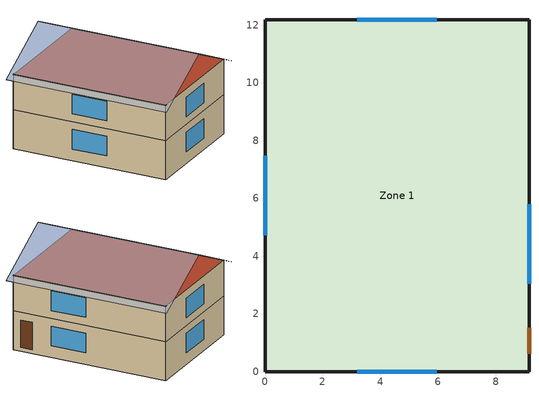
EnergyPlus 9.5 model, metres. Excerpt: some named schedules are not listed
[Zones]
Zone 1
 floor foundation (Exterior Slab UnIns): 0,12.19 9.14,12.19 9.14,0 0,0 z-0.3
 floor adiabatic (Interior Floor): 0,12.19 9.14,12.19 9.14,0 0,0 z2.74
 wall outside (Exterior Wall +2in EPS): 9.14,0 9.14,12.19 0,12.19 0,0 9.14,0 z-0.3:2.74; 9.14,12.19 0,12.19 0,0 9.14,0 9.14,12.19 z2.74:5.49
 window (U-0.3 g=0.4): 9.14,3.05 9.14,5.79 / 5.94,12.19 3.2,12.19 / 0,7.47 0,4.72 / 3.2,0 5.94,0 z0.61:2.13; 9.14,3.05 9.14,5.79 / 5.94,12.19 3.2,12.19 / 0,7.47 0,4.72 / 3.2,0 5.94,0 z3.35:4.88
 door (Ext_Door1): 9.14,0.61 9.14,1.52 z0:2.13
 roof outside (Exterior Roof R-60): 0,0 9.14,0 9.14,12.19 0,12.19 z5.49
shading: 4.57,-0.3,7.77 9.69,-0.3,5.21 9.69,12.5,5.21 4.57,12.5,7.77; 4.57,12.5,7.77 -0.55,12.5,5.21 -0.55,-0.3,5.21 4.57,-0.3,7.77
[BUILDING]
Params_M_InternationalFallsMN_IECC: North Axis=0; Terrain=City; Loads Convergence Tolerance Value=0.04; Temperature Convergence Tolerance Value=0.4; Solar Distribution=FullInteriorAndExterior; Maximum Number of Warmup Days=25; Minimum Number of Warmup Days=6
[SizingPeriod:DesignDay] Day of Month=21; DryBulb Temperature Range Modifier Type=DefaultMultipliers; Humidity Condition Type=Wetbulb; Barometric Pressure=97086; Rain Indicator=No; Snow Indicator=No; Daylight Saving Time Indicator=No
Name | Month | Day Type | Maximum DryBulb Temperature | Daily DryBulb Temperature Range | Wetbulb or DewPoint at Maximum DryBulb | Wind Speed | Wind Direction | Solar Model Indicator | Sky Clearness | ASHRAE Clear Sky Optical Depth for Beam Irradiance taub | ASHRAE Clear Sky Optical Depth for Diffuse Irradiance taud
International Falls Intl Ap Ann Htg 99.6% Condns DB | 1 | WinterDesignDay | -32.3 | 0 | -32.3 | 1.9 | 210 | ASHRAEClearSky | 0
International Falls Intl Ap Ann Htg 99% Condns DB | 1 | WinterDesignDay | -29.1 | 0 | -29.1 | 1.9 | 210 | ASHRAEClearSky | 0
International Falls Intl Ap Ann Clg .4% Condns DB=>MWB | 7 | SummerDesignDay | 30.1 | 12.6 | 20.9 | 4.7 | 200 | ASHRAETau |  | 0.335 | 2.437
International Falls Intl Ap Ann Clg 1% Condns DB=>MWB | 7 | SummerDesignDay | 28.1 | 12.6 | 19.7 | 4.7 | 200 | ASHRAETau |  | 0.335 | 2.437
[MATERIAL] Thermal Absorptance=0.9; Solar Absorptance=0.7; Visible Absorptance=0.7
Name | Roughness | Thickness | Conductivity | Density | Specific Heat
G05 25mm wood | MediumSmooth | 0.0254 | 0.15 | 608 | 1630
G01a 19mm gypsum board | MediumSmooth | 0.019 | 0.16 | 800 | 1090
M15 200mm heavyweight concrete | MediumRough | 0.2032 | 1.95 | 2240 | 900
F11 Wood siding | MediumSmooth | 0.0127 | 0.09 | 592 | 1170
R-11 3.5in Wood Stud | VeryRough | 0.0889 | 0.0542625 | 19 | 960
Plywood (Douglas Fir) - 12.7mm | Smooth | 0.0127 | 0.12 | 540 | 1210
EPS 2in | MediumSmooth | 0.0508 | 0.02884 | 29 | 1210
FG Attic R-60 | MediumRough | 0.3556 | 0.0411979 | 64 | 960
[MATERIAL:AIRGAP]
Name | Thermal Resistance
F04 Wall air space resistance | 0.15
F05 Ceiling air space resistance | 0.18
[WINDOWMATERIAL:SIMPLEGLAZINGSYSTEM]
Name | UFactor | Solar Heat Gain Coefficient
U-0.5 g=0.4 | 2.83913 | 0.4
U-0.4 g=0.4 | 2.27131 | 0.4
U-0.3 g=0.4 | 1.70348 | 0.4
U-0.2 g=0.4 | 1.13565 | 0.4
U-0.1 g=0.4 | 0.567826 | 0.4
U-0.5 g=0.2 | 2.83913 | 0.2
[CONSTRUCTION]
Ext_Door1; Thermal Mass; Interior Door: G05 25mm wood
Interior Floor: Plywood (Douglas Fir) - 12.7mm, F05 Ceiling air space resistance, G01a 19mm gypsum board
Exterior Slab UnIns: M15 200mm heavyweight concrete
Exterior Slab + 2in EPS: EPS 2in, M15 200mm heavyweight concrete
Exterior Wall: F11 Wood siding, R-11 3.5in Wood Stud, G01a 19mm gypsum board
Interior Wall: G01a 19mm gypsum board, F04 Wall air space resistance, G01a 19mm gypsum board
Exterior Roof: FG Attic R-19, Plywood (Douglas Fir) - 12.7mm, G01a 19mm gypsum board
Exterior Door: F08 Metal surface, I02 50mm insulation board, F08 Metal surface
Exterior Wall +1in EPS: F11 Wood siding, EPS 1in, Plywood (Douglas Fir) - 12.7mm, R-11 3.5in Wood Stud, G01a 19mm gypsum board
Exterior Wall +1.625in EPS: F11 Wood siding, EPS 1.625in, Plywood (Douglas Fir) - 12.7mm, R-11 3.5in Wood Stud, G01a 19mm gypsum board
Exterior Wall +2in EPS: F11 Wood siding, EPS 2in, Plywood (Douglas Fir) - 12.7mm, R-11 3.5in Wood Stud, G01a 19mm gypsum board
Exterior Wall +4in EPS: F11 Wood siding, EPS 4in, Plywood (Douglas Fir) - 12.7mm, R-11 3.5in Wood Stud, G01a 19mm gypsum board
Exterior Wall +7.5in EPS: F11 Wood siding, EPS 7.5in, Plywood (Douglas Fir) - 12.7mm, R-11 3.5in Wood Stud, G01a 19mm gypsum board
Exterior Wall +6in EPS: F11 Wood siding, EPS 6in, Plywood (Douglas Fir) - 12.7mm, R-11 3.5in Wood Stud, G01a 19mm gypsum board
Exterior Wall +9in EPS: F11 Wood siding, EPS 9in, Plywood (Douglas Fir) - 12.7mm, R-11 3.5in Wood Stud, G01a 19mm gypsum board
Exterior Wall +14in EPS: F11 Wood siding, EPS 14in, Plywood (Douglas Fir) - 12.7mm, R-11 3.5in Wood Stud, G01a 19mm gypsum board
Exterior Roof R-30: FG Attic R-30, Plywood (Douglas Fir) - 12.7mm, G01a 19mm gypsum board
Exterior Roof R-38: FG Attic R-38, Plywood (Douglas Fir) - 12.7mm, G01a 19mm gypsum board
Exterior Roof R-49: FG Attic R-49, Plywood (Douglas Fir) - 12.7mm, G01a 19mm gypsum board
Exterior Roof R-55: FG Attic R-55, Plywood (Douglas Fir) - 12.7mm, G01a 19mm gypsum board
Exterior Roof R-60: FG Attic R-60, Plywood (Douglas Fir) - 12.7mm, G01a 19mm gypsum board
Exterior Roof R-75: FG Attic R-75, Plywood (Douglas Fir) - 12.7mm, G01a 19mm gypsum board
Exterior Roof R-100: FG Attic R-100, Plywood (Douglas Fir) - 12.7mm, G01a 19mm gypsum board
P+B UnIns: Plywood (Douglas Fir) - 12.7mm, F05 Ceiling air space resistance, Plywood (Douglas Fir) - 12.7mm, G05 25mm wood
P+B R-13: Plywood (Douglas Fir) - 12.7mm, ccSF R-13, Plywood (Douglas Fir) - 12.7mm, G05 25mm wood
P+B R-19: Plywood (Douglas Fir) - 12.7mm, ccSF R-19, Plywood (Douglas Fir) - 12.7mm, G05 25mm wood
P+B R-30: Plywood (Douglas Fir) - 12.7mm, ccSF R-30, Plywood (Douglas Fir) - 12.7mm, G05 25mm wood
P+B R-38: Plywood (Douglas Fir) - 12.7mm, ccSF R-38, Plywood (Douglas Fir) - 12.7mm, G05 25mm wood
P+B R-49: Plywood (Douglas Fir) - 12.7mm, ccSF R-49, Plywood (Douglas Fir) - 12.7mm, G05 25mm wood
U-0.5 g=0.4: U-0.5 g=0.4
U-0.4 g=0.4: U-0.4 g=0.4
U-0.3 g=0.4: U-0.3 g=0.4
U-0.2 g=0.4: U-0.2 g=0.4
U-0.1 g=0.4: U-0.1 g=0.4
U-0.5 g=0.2: U-0.5 g=0.2
[Zone]
Zone 1: Multiplier=1; Volume=482.066; Floor Area=197.698; Part of Total Floor Area=Yes
[INTERNALMASS] Zone or ZoneList=Zone 1; Surface Area=197.698
Name | Construction
Zone1 TM | Thermal Mass
Partitions | Interior Wall
[FOUNDATION:KIVA]
Slab Details: Interior Horizontal Insulation Depth=0; Exterior Horizontal Insulation Width=0; Exterior Vertical Insulation Material=EPS 2in; Exterior Vertical Insulation Depth=0.9144; Wall Height Above Grade=0.2; Wall Depth Below Slab=0; Footing Depth=0.4
[SURFACEPROPERTY:EXPOSEDFOUNDATIONPERIMETER]
Slab: Exposed Perimeter Calculation Method=TotalExposedPerimeter; Total Exposed Perimeter=36.576; Exposed Perimeter Fraction=1; Surface Segment 1 Exposed=Yes
[PEOPLE]
Zone Occupants: Zone or ZoneList=Zone 1; Number of People Schedule=OccupantSchedule; Number of People Calculation Method=People; Number of People=4; Fraction Radiant=0.3; Sensible Heat Fraction=autocalculate; Activity Level Schedule=Occupant_Activity_Schedule; Carbon Dioxide Generation Rate=3.82e-08; Enable ASHRAE 55 Comfort Warnings=No; Mean Radiant Temperature Calculation Type=ZoneAveraged; Work Efficiency Schedule=Occupant_Eff_Schedule; Clothing Insulation Calculation Method=ClothingInsulationSchedule; Clothing Insulation Calculation Method Schedule=Occupant_Clothing_Schedule; Clothing Insulation Schedule=Occupant_Clothing_Schedule; Air Velocity Schedule=AirVelocitySch; Thermal Comfort Model 1 Type=Pierce
[LIGHTS]
PhiusLights: Zone or ZoneList=Zone 1; Schedule=Phius_Lighting; Design Level Calculation Method=LightingLevel; Lighting Level=1968.1; Return Air Fraction=0; Fraction Radiant=0.6; Fraction Visible=0.2; Fraction Replaceable=1; EndUse Subcategory=InteriorLights; Return Air Fraction Calculated from Plenum Temperature=No; Return Air Fraction Function of Plenum Temperature Coefficient 1=0; Return Air Fraction Function of Plenum Temperature Coefficient 2=0
[ELECTRICEQUIPMENT] Zone or ZoneList=Zone 1; Design Level Calculation Method=EquipmentLevel; Fraction Lost=0
Name | Schedule | Design Level | Fraction Latent | Fraction Radiant | EndUse Subcategory
PhiusMELs | Phius_MELs | 5603.24 | 0 | 0 | MELs
Fridge | Always_On | 50.7991 | 0 | 1 | Fridge
Range | BARangeSchedule | 1227.4 | 0.3 | 0.4 | Range
ClothesDryer | BAClothesDryerSchedule | 1713.28 | 0.05 | 0.15 | ClothesDryer
ClothesWasher | BAClothesWasherSchedule | 328.767 | 0 | 0.8 | ClothesWasher
Dishwasher | BADishwasherSchedule | 359.3 | 0.15 | 0.6 | Dishwasher
SizingSensible | SizingLoads | 658.935 | 0 | 0 | General
SizingLatent | SizingLoads | 111.493 | 1 | 0 | General
[ZONEINFILTRATION:FLOWCOEFFICIENT]
Zone_Infiltration: Zone=Zone 1; Schedule=Always_On; Flow Coefficient=0.09292; Stack Coefficient=0.078; Pressure Exponent=0.67; Wind Coefficient=0.17; Shelter Factor=0.9
[ZONEVENTILATION:WINDANDSTACKOPENAREA] Zone=Zone 1; Opening Area=4.18064; Opening Area Fraction Schedule=WindowFraction2; Opening Effectiveness=autocalculate; Height Difference=1.524; Discharge Coefficient for Opening=autocalculate; Minimum Indoor Temperature=15; Maximum Indoor Temperature=100; Delta Temperature=-100; Minimum Outdoor Temperature=-100; Maximum Outdoor Temperature=100; Maximum Wind Speed=10
Name | Effective Angle
OperableWindows-N | 0
OperableWindows-E | 90
OperableWindows-S | 180
OperableWindows-W | 270
[EXTERIOR:LIGHTS]
PhiusExtLight: Schedule=Always_On; Design Level=1; Control Option=AstronomicalClock; EndUse Subcategory=General
[DESIGNSPECIFICATION:OUTDOORAIR]
SZ_DSOA_Zone_1: Outdoor Air Method=Flow/Person; Outdoor Air Flow per Person=0.00708; Outdoor Air Flow per Zone Floor Area=0; Outdoor Air Flow per Zone=0.0117987; Outdoor Air Flow Air Changes per Hour=0
[DESIGNSPECIFICATION:ZONEAIRDISTRIBUTION]
SZ_DSZAD_Zone_1: Zone Air Distribution Effectiveness in Cooling Mode=1; Zone Air Distribution Effectiveness in Heating Mode=1; Zone Secondary Recirculation Fraction=0; Minimum Zone Ventilation Efficiency=0
[SIZING:ZONE]
Zone 1: Zone Cooling Design Supply Air Temperature Input Method=SupplyAirTemperature; Zone Cooling Design Supply Air Temperature=12.8; Zone Cooling Design Supply Air Temperature Difference=11.11; Zone Heating Design Supply Air Temperature Input Method=SupplyAirTemperature; Zone Heating Design Supply Air Temperature=50; Zone Heating Design Supply Air Temperature Difference=30; Zone Cooling Design Supply Air Humidity Ratio=0.008; Zone Heating Design Supply Air Humidity Ratio=0.008; Design Specification Outdoor Air Object=SZ_DSOA_Zone_1; Zone Heating Sizing Factor=2; Zone Cooling Sizing Factor=1.5; Cooling Design Air Flow Method=DesignDay; Cooling Design Air Flow Rate=0; Cooling Minimum Air Flow per Zone Floor Area=0.000762; Cooling Minimum Air Flow=0; Cooling Minimum Air Flow Fraction=0.2; Heating Design Air Flow Method=DesignDay; Heating Design Air Flow Rate=0; Heating Maximum Air Flow per Zone Floor Area=0.002032; Heating Maximum Air Flow=0.141576; Heating Maximum Air Flow Fraction=0.3; Design Specification Zone Air Distribution Object=SZ_DSZAD_Zone_1; Account for Dedicated Outdoor Air System=No; Dedicated Outdoor Air System Control Strategy=NeutralSupplyAir; Dedicated Outdoor Air Low Setpoint Temperature for Design=autosize; Dedicated Outdoor Air High Setpoint Temperature for Design=autosize
[ZONECONTROL:THERMOSTAT]
Zone_1_Thermostat: Zone or ZoneList=Zone 1; Control Type Schedule=HVAC_Always_4; Control 1=HP_Thermostat_Dual_SP_Control; Temperature Difference Between Cutout And Setpoint=0
[THERMOSTATSETPOINT:DUALSETPOINT]
HP_Thermostat_Dual_SP_Control: Heating Setpoint Temperature Schedule=Phius_68F; Cooling Setpoint Temperature Schedule=Phius_77F
[ZONEHVAC:PACKAGEDTERMINALHEATPUMP]
Zone1PTHP: Availability Schedule=MechAvailable; Cooling Supply Air Flow Rate=autosize; Heating Supply Air Flow Rate=autosize; Cooling Outdoor Air Flow Rate=autosize; Heating Outdoor Air Flow Rate=autosize; Supply Air Fan=Zone1PTHPFan; Heating Coil=Zone1PTHPDXHeatCoil; Heating Convergence Tolerance=0.001; Cooling Coil=Zone1PTHPDXCoolCoil; Cooling Convergence Tolerance=0.001; Supplemental Heating Coil=Zone1PTHPSupHeater; Maximum Supply Air Temperature from Supplemental Heater=50; Maximum Outdoor DryBulb Temperature for Supplemental Heater Operation=10; Fan Placement=BlowThrough; Capacity Control Method=None; Minimum Supply Air Temperature in Cooling Mode=autosize; Maximum Supply Air Temperature in Heating Mode=autosize
[ZONEHVAC:ENERGYRECOVERYVENTILATOR]
ERV1: Availability Schedule=ERVAvailable; Heat Exchanger=ERV_Core; Supply Air Flow Rate=0.00943895; Exhaust Air Flow Rate=0.00943895; Supply Air Fan=ERV_Supply_Fan; Exhaust Air Fan=ERV_Exhaust_Fan
[Zone equipment]
Zone 1: ERV1, Zone1PTHP
[FAN:SYSTEMMODEL]
Zone1PTHPFan: Availability Schedule=MechAvailable; Design Maximum Air Flow Rate=autosize; Speed Control Method=Continuous; Electric Power Minimum Flow Rate Fraction=0; Design Pressure Rise=160; Motor Efficiency=0.9; Motor In Air Stream Fraction=1; Design Electric Power Consumption=autosize; Design Power Sizing Method=TotalEfficiencyAndPressure; Electric Power Per Unit Flow Rate Per Unit Pressure=1.66667; Fan Total Efficiency=0.5; Electric Power Function of Flow Fraction Curve=CombinedPowerAndFanEff; EndUse Subcategory=General; Number of Speeds=1
[FAN:ONOFF] Availability Schedule=ERVAvailable; Fan Total Efficiency=0.6; Pressure Rise=200; Maximum Flow Rate=autosize; Motor Efficiency=0.8; Motor In Airstream Fraction=1; EndUse Subcategory=ERV_Fan
ERV_Supply_Fan; ERV_Exhaust_Fan
[COIL:COOLING:DX:SINGLESPEED]
Zone1PTHPDXCoolCoil: Availability Schedule=MechAvailable; Gross Rated Total Cooling Capacity=autosize; Gross Rated Sensible Heat Ratio=0.75; Gross Rated Cooling COP=3; Rated Air Flow Rate=autosize; Rated Evaporator Fan Power Per Volume Flow Rate=773.3; Total Cooling Capacity Function of Temperature Curve=HPACCoolCapFT; Total Cooling Capacity Function of Flow Fraction Curve=HPACCoolCapFFF; Energy Input Ratio Function of Temperature Curve=HPACEIRFT; Energy Input Ratio Function of Flow Fraction Curve=HPACEIRFFF; Part Load Fraction Correlation Curve=HPACPLFFPLR; Minimum Outdoor DryBulb Temperature for Compressor Operation=-25; Nominal Time for Condensate Removal to Begin=0; Ratio of Initial Moisture Evaporation Rate and Steady State Latent Capacity=0; Maximum Cycling Rate=0; Latent Capacity Time Constant=0; Condenser Type=AirCooled; Evaporative Condenser Effectiveness=0.9; Evaporative Condenser Pump Rated Power Consumption=0; Crankcase Heater Capacity=0; Maximum Outdoor DryBulb Temperature for Crankcase Heater Operation=10; Basin Heater Capacity=0; Basin Heater Setpoint Temperature=2; Report ASHRAE Standard 127 Performance Ratings=No
[COIL:HEATING:ELECTRIC]
Zone1PTHPSupHeater: Availability Schedule=MechAvailable; Efficiency=1; Nominal Capacity=autosize
[COIL:HEATING:DX:SINGLESPEED]
Zone1PTHPDXHeatCoil: Availability Schedule=MechAvailable; Gross Rated Heating Capacity=autosize; Gross Rated Heating COP=3; Rated Air Flow Rate=autosize; Rated Supply Fan Power Per Volume Flow Rate=773.3; Heating Capacity Function of Temperature Curve=HPACHeatCapFT; Heating Capacity Function of Flow Fraction Curve=HPACHeatCapFFF; Energy Input Ratio Function of Temperature Curve=HPACHeatEIRFT; Energy Input Ratio Function of Flow Fraction Curve=HPACHeatEIRFFF; Part Load Fraction Correlation Curve=HPACCOOLPLFFPLR; Minimum Outdoor DryBulb Temperature for Compressor Operation=0; Maximum Outdoor DryBulb Temperature for Defrost Operation=5; Crankcase Heater Capacity=0; Maximum Outdoor DryBulb Temperature for Crankcase Heater Operation=10; Defrost Strategy=Resistive; Defrost Control=TIMED; Defrost Time Period Fraction=0.166667; Resistive Defrost Heater Capacity=autosize; Region number for calculating HSPF=4; Secondary Coil Fan Flow Scaling Factor=1.25
[HEATEXCHANGER:AIRTOAIR:SENSIBLEANDLATENT]
ERV_Core: Availability Schedule=ERVAvailable; Nominal Supply Air Flow Rate=0.047; Sensible Effectiveness at 100 Heating Air Flow=0; Latent Effectiveness at 100 Heating Air Flow=0; Sensible Effectiveness at 75 Heating Air Flow=0; Latent Effectiveness at 75 Heating Air Flow=0; Sensible Effectiveness at 100 Cooling Air Flow=0; Latent Effectiveness at 100 Cooling Air Flow=0; Sensible Effectiveness at 75 Cooling Air Flow=0; Latent Effectiveness at 75 Cooling Air Flow=0; Nominal Electric Power=0; Supply Air Outlet Temperature Control=No; Heat Exchanger Type=Plate; Frost Control Type=ExhaustAirRecirculation; Threshold Temperature=-10; Initial Defrost Time Fraction=0.083; Rate of Defrost Time Fraction Increase=0.012; Economizer Lockout=Yes
[WATERHEATER:MIXED]
ElectricWaterHeater_50Gal: Tank Volume=0.189271; Setpoint Temperature Schedule=DHW_122F; Deadband Temperature Difference=0; Maximum Temperature Limit=82.2222; Heater Control Type=MODULATE; Heater Maximum Capacity=11712; Heater Minimum Capacity=0; Heater Ignition Minimum Flow Rate=0; Heater Ignition Delay=0; Heater Fuel Type=Electricity; Heater Thermal Efficiency=0.95; Off Cycle Parasitic Fuel Consumption Rate=10; Off Cycle Parasitic Fuel Type=ELECTRICITY; Off Cycle Parasitic Heat Fraction to Tank=0; On Cycle Parasitic Fuel Consumption Rate=30; On Cycle Parasitic Fuel Type=ELECTRICITY; On Cycle Parasitic Heat Fraction to Tank=0; Ambient Temperature Indicator=ZONE; Ambient Temperature Zone=Zone 1; Off Cycle Loss Coefficient to Ambient Temperature=2.36; Off Cycle Loss Fraction to Zone=1; On Cycle Loss Fraction to Zone=1; Peak Use Flow Rate=2.2008e-06; Use Flow Rate Fraction Schedule=CombinedDHWSchedule; Use Side Effectiveness=1; Source Side Effectiveness=1; Use Side Design Flow Rate=autosize; Source Side Design Flow Rate=autosize; Indirect Water Heating Recovery Time=1.5; Source Side Flow Control Mode=IndirectHeatPrimarySetpoint; EndUse Subcategory=General
[ENERGYMANAGEMENTSYSTEM:SENSOR]
Name | OutputVariable or OutputMeter Index Key | OutputVariable or OutputMeter
IWB | Zone_1_Zone_Air_Node | System Node Wetbulb Temperature
OWB | * | Site Outdoor Air Wetbulb Temperature
IDB | Zone 1 | Zone Air Temperature
ODB | * | Site Outdoor Air Drybulb Temperature
NatVentAvail | SchNatVent | Schedule Value
Clock | PhiusExtLight | Exterior Lights Electricity Energy
PV | ELC | Electric Load Center Produced Electricity Energy
MorphOnOff | Weather Morph | Schedule Value
Count | Count | Schedule Value
ODP | * | Site Outdoor Air Dewpoint Temperature
[ENERGYMANAGEMENTSYSTEM:ACTUATOR]
Name | Actuated Component Unique | Actuated Component Type | Actuated Component Control Type
WindowEconomizer | WindowFraction2 | Schedule:Constant | Schedule Value
DC_Coolings | Demand Control Cooling | Schedule:Compact | Schedule Value
ODB2 | Environment | Weather Data | Outdoor Dry Bulb
Count2 | Count | Schedule:Constant | Schedule Value
ODP2 | Environment | Weather Data | Outdoor Dew Point
[ENERGYMANAGEMENTSYSTEM:PROGRAMCALLINGMANAGER]
CO2Caller: BeginZoneTimestepBeforeSetCurrentWeather; SummerVentDB
WeatherMorph: BeginZoneTimestepBeforeSetCurrentWeather; DBMorph; DPMorph
[ENERGYMANAGEMENTSYSTEM:PROGRAM]
SummerVentWB: IF IWB> 1+ OWB && NatVentAvail > 0 && Clock > 0; SET WindowEconomizer = 1; SET DC_Coolings = 0; ELSE; SET WindowEconomizer = 0; ENDIF
SummerVentDB: IF IDB> 1+ ODB && NatVentAvail > 0 && Clock > 0; SET WindowEconomizer = 1; SET DC_Coolings = 0; ELSE; SET WindowEconomizer = 0; ENDIF
DBMorph: IF MorphOnOff == 1; SET ODB2 = (@TodayOutDryBulbTemp Hour TimeStepNum) + -11.2*(@Sin (PI*Count/168)); SET Count2 = Count + 0.25; ELSEIF MorphOnOff == 2; SET ODB2 = (@TodayOutDryBulbTemp Hour TimeStepNum) +6.6*(@Sin (PI*Count/168)); SET Count2 = Count + 0.25; ELSE; SET ODB2 = @TodayOutDryBulbTemp Hour TimeStepNum; SET Count2 = 0; ENDIF; RETURN
DPMorph: IF MorphOnOff == 1; SET ODP2 = (@TodayOutDewPointTemp Hour TimeStepNum) + -8.37*(@Sin (PI*Count/168)); SET Count2 = Count + 0.25; ELSEIF MorphOnOff == 2; SET ODP2 = (@TodayOutDewPointTemp Hour TimeStepNum) +3.0*(@Sin (PI*Count/168)); SET Count2 = Count + 0.25; ELSE; SET ODP2 = @TodayOutDewPointTemp TimeStepNum; SET Count2 = 0; ENDIF; RETURN
[DEMANDMANAGERASSIGNMENTLIST]
Demand Limiting: Meter=ElectricityNet:Facility; Demand Limit Schedule=Always Off; Demand Limit Safety Fraction=0.95; Demand Window Length=10; Demand Manager Priority=All; DemandManager 1=Set backs
[DEMANDMANAGER:THERMOSTATS]
Set Backs: Availability Schedule=Demand Control Cooling; Reset Control=Fixed; Minimum Reset Duration=30; Maximum Heating Setpoint Reset=20; Maximum Cooling Setpoint Reset=28.8889; Selection Control=All; Thermostat 1=Zone_1_Thermostat
[GENERATOR:PVWATTS]
PV Array: PVWatts Version=5; DC System Capacity=3000; Module Type=Standard; Array Type=FixedOpenRack; System Losses=0.14; Array Geometry Type=TiltAzimuth; Tilt Angle=57; Azimuth Angle=180; Ground Coverage Ratio=0.4
[ELECTRICLOADCENTER:INVERTER:PVWATTS]
PV Inverter: DC to AC Size Ratio=1.1; Inverter Efficiency=0.96
[ELECTRICLOADCENTER:GENERATORS]
PV: Generator 1=PV Array; Generator 1 Rated Electric Power Output=3000; Generator 1 Availability Schedule=Always_On
[ELECTRICLOADCENTER:STORAGE:SIMPLE]
Simple Battery: Availability Schedule=Always_On; Zone=Zone 1; Radiative Fraction for Zone Heat Gains=0.9; Nominal Energetic Efficiency for Charging=0.9; Nominal Discharging Energetic Efficiency=0.9; Maximum Storage Capacity=10800000; Initial State of Charge=10800000
[ELECTRICLOADCENTER:TRANSFORMER]
Transformer: Availability Schedule=Always_On; Transformer Usage=LoadCenterPowerConditioning; Zone=Zone 1; Radiative Fraction=0; Phase=3; Conductor Material=Aluminum; Full Load Temperature Rise=150; Fraction of Eddy Current Losses=0.1; Performance Input Method=RatedLosses; Nameplate Efficiency=0.98; Per Unit Load for Nameplate Efficiency=0.35; Reference Temperature for Nameplate Efficiency=75; Consider Transformer Loss for Utility Cost=Yes
[ELECTRICLOADCENTER:DISTRIBUTION]
ELC: Generator List=PV; Generator Operation Scheme Type=Baseload; Generator Demand Limit Scheme Purchased Electric Demand Limit=0; Electrical Buss Type=AlternatingCurrentWithStorage; Inverter=PV Inverter; Electrical Storage Object=Simple Battery; Storage Operation Scheme=FacilityDemandLeveling; Storage Control Track Meter=ElectricityNet:Facility; Storage Converter Object=Converter; Maximum Storage State of Charge Fraction=1; Minimum Storage State of Charge Fraction=0.2; Storage Control Utility Demand Target=3500; Storage Control Utility Demand Target Fraction Schedule=OutageCooling
[ELECTRICLOADCENTER:STORAGE:CONVERTER]
Converter: Availability Schedule=Always_On; Power Conversion Efficiency Method=SimpleFixed; Simple Fixed Efficiency=0.95
[COMPONENTCOST:LINEITEM] Line Item Type=Construction
Name | Item | Cost per Area
Ext_Door1 | Ext_Door1 | 250
Interior Floor | Interior Floor | 2
Exterior Slab UnIns | Exterior Slab UnIns | 5
Exterior Slab + 2in EPS | Exterior Slab + 2in EPS | 10
Exterior Wall | Exterior Wall | 10
Interior Wall | Interior Wall | 5
Exterior Roof | Exterior Roof | 5
Exterior Door | Exterior Door | 256.28
Interior Door | Interior Door | 125
Exterior Wall +1in EPS | Exterior Wall +1in EPS | 13.78
Exterior Wall +1.625in EPS | Exterior Wall +1.625in EPS | 16.46
Exterior Wall +2in EPS | Exterior Wall +2in EPS | 18.62
Exterior Wall +4in EPS | Exterior Wall +4in EPS | 25.4
Exterior Wall +7.5in EPS | Exterior Wall +7.5in EPS | 39.23
Exterior Wall +6in EPS | Exterior Wall +6in EPS | 34.55
Exterior Wall +9in EPS | Exterior Wall +9in EPS | 46.93
Exterior Wall +14in EPS | Exterior Wall +14in EPS | 63.61
Exterior Roof R-30 | Exterior Roof R-30 | 7.97
Exterior Roof R-38 | Exterior Roof R-38 | 8.15
Exterior Roof R-49 | Exterior Roof R-49 | 8.4
Exterior Roof R-55 | Exterior Roof R-55 | 15
Exterior Roof R-60 | Exterior Roof R-60 | 21.53
Exterior Roof R-75 | Exterior Roof R-75 | 39.4
Exterior Roof R-100 | Exterior Roof R-100 | 69.32
P+B UnIns | P+B UnIns | 15
P+B R-13 | P+B R-13 | 22.6
P+B R-19 | P+B R-19 | 29.06
P+B R-30 | P+B R-30 | 38.75
P+B R-38 | P+B R-38 | 46.44
P+B R-49 | P+B R-49 | 56.78
U-0.5 g=0.4 | U-0.5 g=0.4 | 100
U-0.4 g=0.4 | U-0.4 g=0.4 | 139.94
U-0.3 g=0.4 | U-0.3 g=0.4 | 258.34
U-0.2 g=0.4 | U-0.2 g=0.4 | 357.63
U-0.1 g=0.4 | U-0.1 g=0.4 | 603.36
U-0.5 g=0.2 | U-0.5 g=0.2 | 100
U-0.4 g=0.2 | U-0.4 g=0.2 | 139.94
U-0.3 g=0.2 | U-0.3 g=0.2 | 258.34
U-0.2 g=0.2 | U-0.2 g=0.2 | 357.63
U-0.1 g=0.2 | U-0.1 g=0.2 | 603.36
U-1.0 g=0.5 | U-1.0 g=0.5 | 100
U-0.15 g=0.4 | U-0.15 g=0.4 | 420
U-0.15 g=0.2 | U-0.15 g=0.2 | 420
